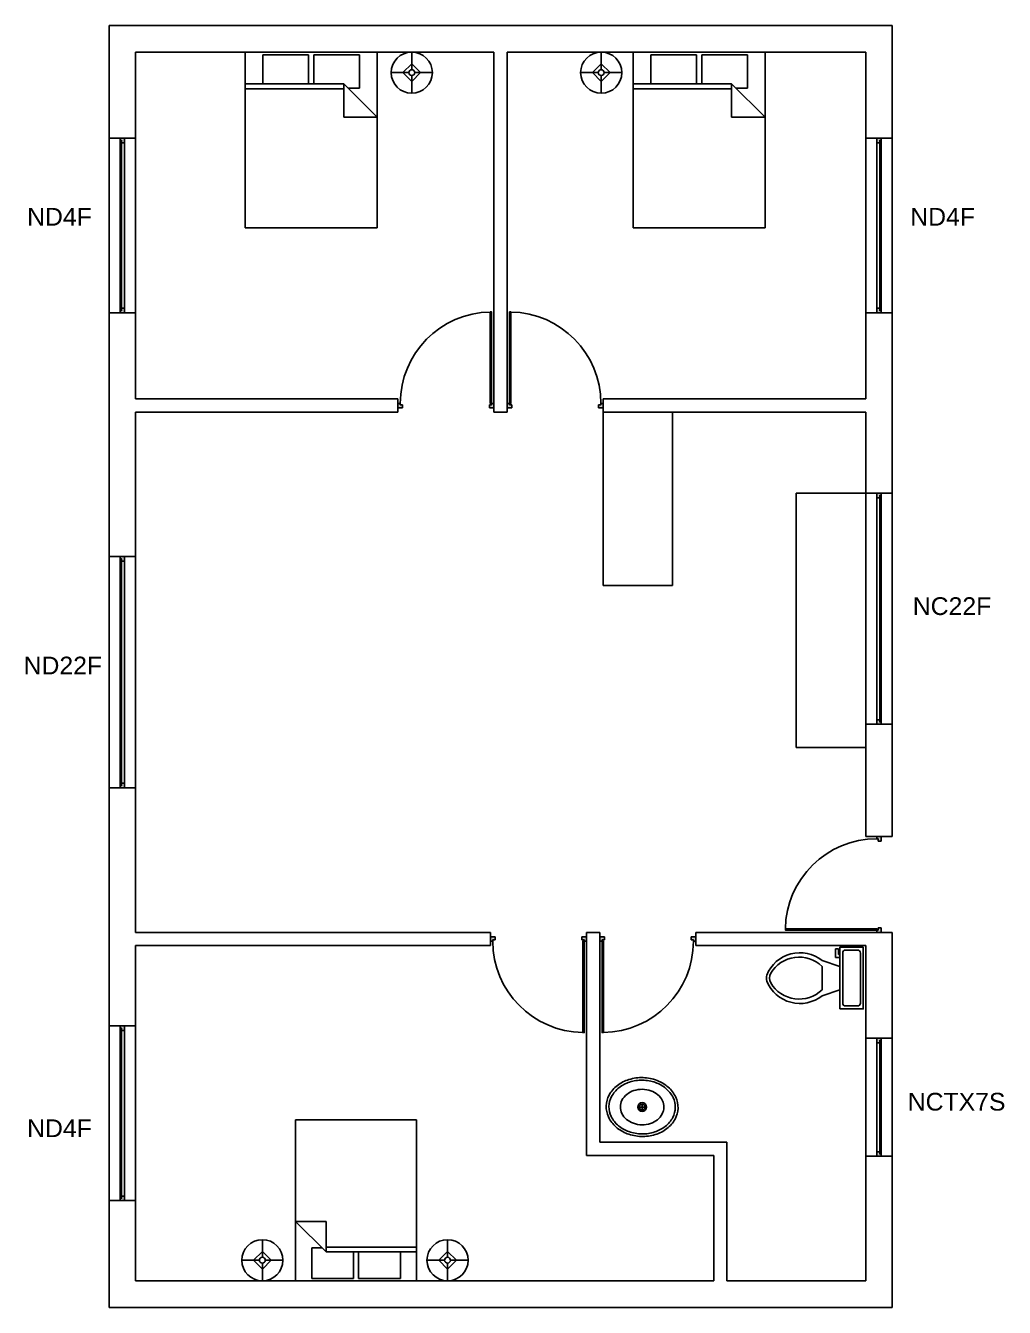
# Model space of a CAD drawing. Header units: millimetres. Extents: x 5556507 to 5811433, y 7824531 to 7923252.
# Drawn here: x 5802970 to 5811433, y 7837730 to 7848816 of the extents above; entities that cross this region are included whole.
import ezdxf

# ---------------------------------------------------------------- set-up
doc = ezdxf.new("R2010")
doc.units = ezdxf.units.MM
for name, color, linetype in [('blocks', 31, 'Continuous'), ('doors', 142, 'Continuous'), ('text', 8, 'Continuous'), ('wall', 7, 'Continuous'), ('windows', 22, 'Continuous')]:
    doc.layers.add(name, color=color, linetype=linetype)
doc.styles.get("Standard").update_dxf_attribs({"font": 'arial.ttf'})

# ---------------------------------------------------------------- blocks, each defined once
blk = doc.blocks.new('D')
at = {"layer": 'doors'}
h = blk.add_hatch(color=256, dxfattribs=at)
h.dxf.hatch_style = 1
h.paths.add_polyline_path([(0, 19), (-20, 19), (-20, 7), (-40, 7), (-40, -19), (0, -19)])
h.paths.add_polyline_path([(-830, -19), (-790, -19), (-790, 7), (-810, 7), (-810, 19), (-830, 19)])
for p, q in [((-790, -19), (-790, 7)), ((-40, -19), (-40, 7))]:
    blk.add_line(p, q, dxfattribs=at)
blk.add_lwpolyline([(-810, 19), (-810, 809), (-798, 809), (-798, 19)], close=True, dxfattribs=at)
for points in [[(-790, -19), (-830, -19), (-830, 19), (-810, 19)], [(-790, 7), (-810, 7), (-810, 19)], [(-20, 19), (0, 19), (0, -19), (-40, -19)], [(-20, 19), (-20, 7), (-40, 7)]]:
    blk.add_lwpolyline(points, dxfattribs=at)
blk.add_arc((-810, 19), 790, 0, 89.1298, dxfattribs=at)
blk = doc.blocks.new('Toilet - top')
for p, q in [((9.5, -6), (9.5, -2)), ((-10, -8.5), (-8, -8.5)), ((-10, -9.5), (-10, -8.5)), ((-8, -8.5), (-8, -8)), ((-7, -8), (-7, -9.5)), ((-4, -8), (-6, -14)), ((4, -8), (6, -14)), ((-7, -9.5), (-10, -9.5)), ((4, -14), (-4, -14))]:
    blk.add_line(p, q)
blk.add_lwpolyline([(10.5, -8), (10.5, 0), (-10.5, 0), (-10.5, -8)], close=True)
for points in [[(-9.5, -2), (-9.5, -6)], [(8.5, -1), (-8.5, -1)], [(-8.5, -7), (8.5, -7)]]:
    blk.add_lwpolyline(points)
for centre, radius, start, end in [((-8.62, -1.88), 0.884, 81.8699, 188.1301), ((8.62, -1.88), 0.884, 351.8699, 98.1301), ((-8.62, -6.12), 0.884, 171.8699, 278.1301), ((8.62, -6.12), 0.884, 261.8699, 8.1301), ((3.52, -21.58), 12.17, 141.4691, 247.9714), ((4.2, -21.82), 11.33, 136.3677, 238.9468), ((-3.52, -21.58), 12.17, 292.0284, 38.5307), ((-4.2, -21.82), 11.33, 301.053, 43.6321), ((0, -27.88), 4, 245.7318, 294.2682), ((0, -29), 4, 254.8605, 285.1395)]:
    blk.add_arc(centre, radius, start, end)
blk = doc.blocks.new('Sink - Oval top')
for p, q in [((-1, 0), (1, 0)), ((0, 1), (0, -1))]:
    blk.add_line(p, q)
at = {"linetype": 'Continuous'}
for points in [[(-12.23, 0.39, 0.117634), (-11.46, -3.36, 0.104469), (-8.88, -6.8, 0.090016), (-5.08, -9.07, 0.08192), (-0.32, -10.02, 0.08192), (4.49, -9.38, 0.090016), (8.42, -7.36, 0.104469), (11.22, -4.09, 0.117634), (12.23, -0.39, 0.117634), (11.46, 3.36, 0.104469), (8.88, 6.8, 0.090016), (5.08, 9.07, 0.08192), (0.32, 10.02, 0.08192), (-4.49, 9.38, 0.090016), (-8.42, 7.36, 0.104469), (-11.22, 4.09, 0.117634)], [(-11.29, 0.16, 0.118622), (-10.52, -3.25, 0.104678), (-8.07, -6.36, 0.089562), (-4.54, -8.37, 0.081185), (-0.13, -9.15, 0.081185), (4.3, -8.49, 0.089562), (7.89, -6.58, 0.104678), (10.42, -3.55, 0.118622), (11.29, -0.16, 0.118622), (10.52, 3.25, 0.104678), (8.07, 6.36, 0.089562), (4.54, 8.37, 0.081185), (0.13, 9.15, 0.081185), (-4.3, 8.49, 0.089562), (-7.89, 6.58, 0.104678), (-10.42, 3.55, 0.118622)], [(-7.42, 0.08, 0.118283), (-6.91, -2.17, 0.104607), (-5.29, -4.21, 0.089718), (-2.97, -5.53, 0.081436), (-0.07, -6.04, 0.081436), (2.84, -5.59, 0.089718), (5.2, -4.33, 0.104607), (6.86, -2.32, 0.118283), (7.42, -0.08, 0.118283), (6.91, 2.17, 0.104607), (5.29, 4.21, 0.089718), (2.97, 5.53, 0.081436), (0.07, 6.04, 0.081436), (-2.84, 5.59, 0.089718), (-5.2, 4.33, 0.104607), (-6.86, 2.32, 0.118283)]]:
    blk.add_lwpolyline(points, format="xyb", close=True, dxfattribs=at)
for radius in [1.5, 1]:
    blk.add_circle((0, 0), radius)
blk = doc.blocks.new('Bed - Queen')
at = {"linetype": 'Continuous'}
for p, q in [((0, -80.00003), (0, 0)), ((0, 0), (59.99999, 0)), ((59.99999, 0), (59.99999, -80.00003)), ((7.99999, -1.2), (28.79998, -1.2)), ((7.99999, -14.4), (7.99999, -1.2)), ((28.79998, -1.2), (28.79998, -14.4)), ((31.19999, -1.2), (51.99999, -1.2)), ((31.19999, -14.4), (31.19999, -1.2)), ((51.99999, -1.2), (51.99999, -16.4)), ((0, -14.4), (44.8, -14.4)), ((44.8, -16.8), (0, -16.8)), ((59.99999, -29.6), (44.8, -14.4)), ((44.8, -14.4), (44.8, -29.6)), ((51.99999, -16.4), (46.79936, -16.4)), ((44.8, -29.6), (59.99999, -29.6)), ((59.99999, -80.00003), (0, -80.00003))]:
    blk.add_line(p, q, dxfattribs=at)
blk = doc.blocks.new('Lamp - Table')
at = {"linetype": 'Continuous'}
for p, q in [((0, 7), (0, 1)), ((-1, 0), (-7, 0)), ((0, 3), (-3, 0)), ((-3, 0), (0, -3)), ((3, 0), (0, 3)), ((0, -3), (3, 0)), ((1, 0), (7, 0)), ((0, -1), (0, -7))]:
    blk.add_line(p, q, dxfattribs=at)
for radius in [7, 1]:
    blk.add_circle((0, 0), radius, dxfattribs=at)

msp = doc.modelspace()

# ---------------------------------------------------------------- hatches: boundary and pattern name
at = {"layer": 'windows'}
h = msp.add_hatch(color=256, dxfattribs=at)
h.dxf.hatch_style = 1
h.paths.add_polyline_path([(5803824.627, 7846372.086), (5803799.227, 7846372.086), (5803799.227, 7846352.086), (5803786.627, 7846352.086), (5803786.627, 7846332.086), (5803824.627, 7846332.086)])
h.paths.add_polyline_path([(5803799.227, 7847823.086), (5803799.227, 7847803.086), (5803824.627, 7847803.086), (5803824.627, 7847843.086), (5803786.627, 7847843.086), (5803786.627, 7847823.086)])
h = msp.add_hatch(color=256, dxfattribs=at)
h.dxf.hatch_style = 1
h.paths.add_polyline_path([(5810329.527, 7847803.086), (5810354.927, 7847803.086), (5810354.927, 7847823.086), (5810367.527, 7847823.086), (5810367.527, 7847843.086), (5810329.527, 7847843.086)])
h.paths.add_polyline_path([(5810354.927, 7846352.086), (5810354.927, 7846372.086), (5810329.527, 7846372.086), (5810329.527, 7846332.086), (5810367.527, 7846332.086), (5810367.527, 7846352.086)])
h = msp.add_hatch(color=256, dxfattribs=at)
h.dxf.hatch_style = 1
h.paths.add_polyline_path([(5810329.527, 7842813.286), (5810329.527, 7842773.286), (5810367.527, 7842773.286), (5810367.527, 7842793.286), (5810354.927, 7842793.286), (5810354.927, 7842813.286)])
h.paths.add_polyline_path([(5810329.527, 7844733.286), (5810354.927, 7844733.286), (5810354.927, 7844753.286), (5810367.527, 7844753.286), (5810367.527, 7844773.286), (5810329.527, 7844773.286)])
h = msp.add_hatch(color=256, dxfattribs=at)
h.dxf.hatch_style = 1
h.paths.add_polyline_path([(5803824.627, 7844223.286), (5803786.627, 7844223.286), (5803786.627, 7844203.286), (5803799.227, 7844203.286), (5803799.227, 7844183.286), (5803824.627, 7844183.286)])
h.paths.add_polyline_path([(5803824.627, 7842263.286), (5803799.227, 7842263.286), (5803799.227, 7842243.286), (5803786.627, 7842243.286), (5803786.627, 7842223.286), (5803824.627, 7842223.286)])
h = msp.add_hatch(color=256, dxfattribs=at)
h.dxf.hatch_style = 1
h.paths.add_polyline_path([(5803824.627, 7838693.486), (5803799.227, 7838693.486), (5803799.227, 7838673.486), (5803786.627, 7838673.486), (5803786.627, 7838653.486), (5803824.627, 7838653.486)])
h.paths.add_polyline_path([(5803799.227, 7840144.486), (5803799.227, 7840124.486), (5803824.627, 7840124.486), (5803824.627, 7840164.486), (5803786.627, 7840164.486), (5803786.627, 7840144.486)])
h = msp.add_hatch(color=256, dxfattribs=at)
h.dxf.hatch_style = 1
h.paths.add_polyline_path([(5810367.527, 7840058.986), (5810367.527, 7840038.986), (5810354.927, 7840038.986), (5810354.927, 7840018.986), (5810329.527, 7840018.986), (5810329.527, 7840058.986)])
h.paths.add_polyline_path([(5810367.527, 7839056.986), (5810367.527, 7839036.986), (5810329.527, 7839036.986), (5810329.527, 7839076.986), (5810354.927, 7839076.986), (5810354.927, 7839056.986)])

# ---------------------------------------------------------------- linework, layer by layer
at = {"layer": 'blocks'}
for p, q in [((5807964.227, 7843973.286), (5807964.227, 7845473.286)), ((5808564.227, 7845473.286), (5808564.227, 7843973.286)), ((5810234.227, 7844773.286), (5809634.227, 7844773.286)), ((5809634.227, 7844773.286), (5809634.227, 7842573.286)), ((5808564.227, 7843973.286), (5807964.227, 7843973.286)), ((5809634.227, 7842573.286), (5810234.227, 7842573.286))]:
    msp.add_line(p, q, dxfattribs=at)
at = {"layer": 'wall'}
for p, q in [((5803691.327, 7837730.386), (5803691.327, 7848816.186)), ((5803691.327, 7848816.186), (5810462.827, 7848816.186)), ((5810462.827, 7848816.186), (5810462.827, 7841803.286)), ((5803919.927, 7848587.586), (5807019.927, 7848587.586)), ((5803919.927, 7845587.586), (5803919.927, 7848587.586)), ((5807019.927, 7848587.586), (5807019.927, 7845587.586)), ((5807134.227, 7848587.586), (5810234.227, 7848587.586)), ((5807134.227, 7845587.586), (5807134.227, 7848587.586)), ((5810234.227, 7848587.586), (5810234.227, 7845587.586)), ((5806189.927, 7845587.586), (5803919.927, 7845587.586)), ((5806189.927, 7845587.586), (5806189.927, 7845473.286)), ((5807019.927, 7845587.586), (5807019.927, 7845473.286)), ((5807134.227, 7845587.586), (5807134.227, 7845473.286)), ((5810234.227, 7845587.586), (5807964.227, 7845587.586)), ((5807964.227, 7845587.586), (5807964.227, 7845473.286)), ((5803919.927, 7845473.286), (5806189.927, 7845473.286)), ((5803919.927, 7840973.286), (5803919.927, 7845473.286)), ((5807019.927, 7845473.286), (5807134.227, 7845473.286)), ((5807964.227, 7845473.286), (5810234.227, 7845473.286)), ((5810234.227, 7845473.286), (5810234.227, 7841803.286)), ((5810234.227, 7841803.286), (5810462.827, 7841803.286)), ((5806989.927, 7840973.286), (5803919.927, 7840973.286)), ((5806989.927, 7840858.986), (5806989.927, 7840973.286)), ((5807934.227, 7840973.286), (5807819.927, 7840973.286)), ((5807819.927, 7840858.986), (5807819.927, 7840973.286)), ((5807934.227, 7840858.986), (5807934.227, 7840973.286)), ((5810234.227, 7840973.286), (5808764.227, 7840973.286)), ((5808764.227, 7840858.986), (5808764.227, 7840973.286)), ((5810234.227, 7840973.286), (5810462.827, 7840973.286)), ((5810462.827, 7840973.286), (5810462.827, 7837730.386)), ((5803919.927, 7840858.986), (5806989.927, 7840858.986)), ((5803919.927, 7837958.986), (5803919.927, 7840858.986)), ((5807819.927, 7840858.986), (5807819.927, 7839044.686)), ((5807934.227, 7839158.986), (5807934.227, 7840858.986)), ((5808764.227, 7840858.986), (5810234.227, 7840858.986)), ((5810234.227, 7840858.986), (5810234.227, 7837958.986)), ((5809034.227, 7839158.986), (5807934.227, 7839158.986)), ((5809034.227, 7839044.686), (5809034.227, 7839158.986)), ((5807934.227, 7839044.686), (5807819.927, 7839044.686)), ((5807934.227, 7839044.686), (5808919.927, 7839044.686)), ((5808919.927, 7839044.686), (5808919.927, 7837958.986)), ((5809034.227, 7837958.986), (5809034.227, 7839044.686)), ((5807819.927, 7837958.986), (5803919.927, 7837958.986)), ((5807934.227, 7837958.986), (5807819.927, 7837958.986)), ((5808919.927, 7837958.986), (5807934.227, 7837958.986)), ((5810234.227, 7837958.986), (5809034.227, 7837958.986)), ((5810462.827, 7837730.386), (5803691.327, 7837730.386))]:
    msp.add_line(p, q, dxfattribs=at)
at = {"layer": 'windows'}
for p, q in [((5803691.327, 7847843.086), (5803919.927, 7847843.086)), ((5803824.627, 7847803.086), (5803799.227, 7847803.086)), ((5810462.827, 7847843.086), (5810234.227, 7847843.086)), ((5810329.527, 7847803.086), (5810354.927, 7847803.086)), ((5803786.627, 7847087.586), (5803799.227, 7847087.586)), ((5810367.527, 7847087.586), (5810354.927, 7847087.586)), ((5803691.327, 7846332.086), (5803919.927, 7846332.086)), ((5803824.627, 7846372.086), (5803799.227, 7846372.086)), ((5810462.827, 7846332.086), (5810234.227, 7846332.086)), ((5810329.527, 7846372.086), (5810354.927, 7846372.086)), ((5810462.827, 7844773.286), (5810234.227, 7844773.286)), ((5810329.527, 7844733.286), (5810354.927, 7844733.286)), ((5803691.327, 7844223.286), (5803919.927, 7844223.286)), ((5803824.627, 7844183.286), (5803799.227, 7844183.286)), ((5810367.527, 7843773.286), (5810354.927, 7843773.286)), ((5803786.627, 7843223.286), (5803799.227, 7843223.286)), ((5810462.827, 7842773.286), (5810234.227, 7842773.286)), ((5810329.527, 7842813.286), (5810354.927, 7842813.286)), ((5803691.327, 7842223.286), (5803919.927, 7842223.286)), ((5803824.627, 7842263.286), (5803799.227, 7842263.286)), ((5803691.327, 7840164.486), (5803919.927, 7840164.486)), ((5803824.627, 7840124.486), (5803799.227, 7840124.486)), ((5810234.227, 7840058.986), (5810462.827, 7840058.986)), ((5810462.827, 7840058.986), (5810234.227, 7840058.986)), ((5810329.527, 7840018.986), (5810354.927, 7840018.986)), ((5803786.627, 7839408.986), (5803799.227, 7839408.986)), ((5810462.827, 7839036.986), (5810234.227, 7839036.986)), ((5810329.527, 7839076.986), (5810354.927, 7839076.986)), ((5803824.627, 7838693.486), (5803799.227, 7838693.486)), ((5803691.327, 7838653.486), (5803919.927, 7838653.486))]:
    msp.add_line(p, q, dxfattribs=at)
for points in [[(5803786.627, 7847843.086), (5803786.627, 7846332.086), (5803824.627, 7846332.086), (5803824.627, 7847843.086)], [(5803786.627, 7847823.086), (5803786.627, 7846352.086), (5803799.227, 7846352.086), (5803799.227, 7847823.086)], [(5810367.527, 7846332.086), (5810367.527, 7847843.086), (5810329.527, 7847843.086), (5810329.527, 7846332.086)], [(5810367.527, 7846352.086), (5810367.527, 7847823.086), (5810354.927, 7847823.086), (5810354.927, 7846352.086)], [(5810367.527, 7842773.286), (5810367.527, 7844773.286), (5810329.527, 7844773.286), (5810329.527, 7842773.286)], [(5810367.527, 7842793.286), (5810367.527, 7844753.286), (5810354.927, 7844753.286), (5810354.927, 7842793.286)], [(5803786.627, 7844223.286), (5803786.627, 7842223.286), (5803824.627, 7842223.286), (5803824.627, 7844223.286)], [(5803786.627, 7844203.286), (5803786.627, 7842243.286), (5803799.227, 7842243.286), (5803799.227, 7844203.286)], [(5803786.627, 7840164.486), (5803786.627, 7838653.486), (5803824.627, 7838653.486), (5803824.627, 7840164.486)], [(5803786.627, 7840144.486), (5803786.627, 7838673.486), (5803799.227, 7838673.486), (5803799.227, 7840144.486)], [(5810367.527, 7839036.986), (5810367.527, 7840058.986), (5810329.527, 7840058.986), (5810329.527, 7839036.986)], [(5810367.527, 7839056.986), (5810367.527, 7840038.986), (5810354.927, 7840038.986), (5810354.927, 7839056.986)]]:
    msp.add_lwpolyline(points, close=True, dxfattribs=at)

# ---------------------------------------------------------------- block references
at = {"layer": 'blocks'}
for name, p, xscale, yscale, zscale in [('Bed - Queen', (5804869.753, 7848587.586), 18.99339229793068, 18.99339229793068, 18.99339229793068), ('Lamp - Table', (5806309.17, 7848409.786), 25.4, 25.4, 25.4), ('Lamp - Table', (5807947.143, 7848409.786), 25.4, 25.4, 25.4), ('Bed - Queen', (5808223.961, 7848587.586), 18.99339229793068, 18.99339229793068, 18.99339229793068), ('Sink - Oval top', (5808301.095, 7839462.927), 25.4, 25.4, 25.4), ('Lamp - Table', (5805017.211, 7838138.062), 25.4, 25.4, 25.4), ('Lamp - Table', (5806618.563, 7838138.062), 25.4, 25.4, 25.4)]:
    msp.add_blockref(name, p, dxfattribs=dict(at, xscale=xscale, yscale=yscale, zscale=zscale))
for name, p, xscale, yscale, zscale, rotation in [('Toilet - top', (5810213.495, 7840578.255), 25.4, 25.4, 25.4, 270), ('Bed - Queen', (5806349.79, 7837958.986), 17.41372435728143, 17.41372435728143, 17.41372435728143, 180)]:
    msp.add_blockref(name, p, dxfattribs=dict(at, xscale=xscale, yscale=yscale, zscale=zscale, rotation=rotation))
at = {"layer": 'windows', "xscale": -1}
msp.add_blockref('D', (5806189.927, 7845530.436), dxfattribs=at)
at = {"layer": 'windows'}
msp.add_blockref('D', (5807964.227, 7845530.436), dxfattribs=at)
for p, rotation in [((5810348.527, 7841803.286), 90), ((5806989.927, 7840916.136), 180)]:
    msp.add_blockref('D', p, dxfattribs=dict(at, rotation=rotation))
at = {"layer": 'windows', "xscale": -1, "rotation": 180}
msp.add_blockref('D', (5808764.227, 7840916.136), dxfattribs=at)

# ---------------------------------------------------------------- texts
at = {"layer": 'text'}
for s, p in [('ND4F', (5802982.889, 7847086.538)), ('ND4F', (5810619.403, 7847086.538)), ('NC22F', (5810641.284, 7843718.743)), ('ND22F', (5802952.755, 7843204.826)), ('NCTX7S', (5810597.522, 7839432.457)), ('ND4F', (5802982.889, 7839202.835))]:
    msp.add_text(s, height=153.4078, dxfattribs=at).set_placement(p)

doc.saveas('drawing.dxf')
